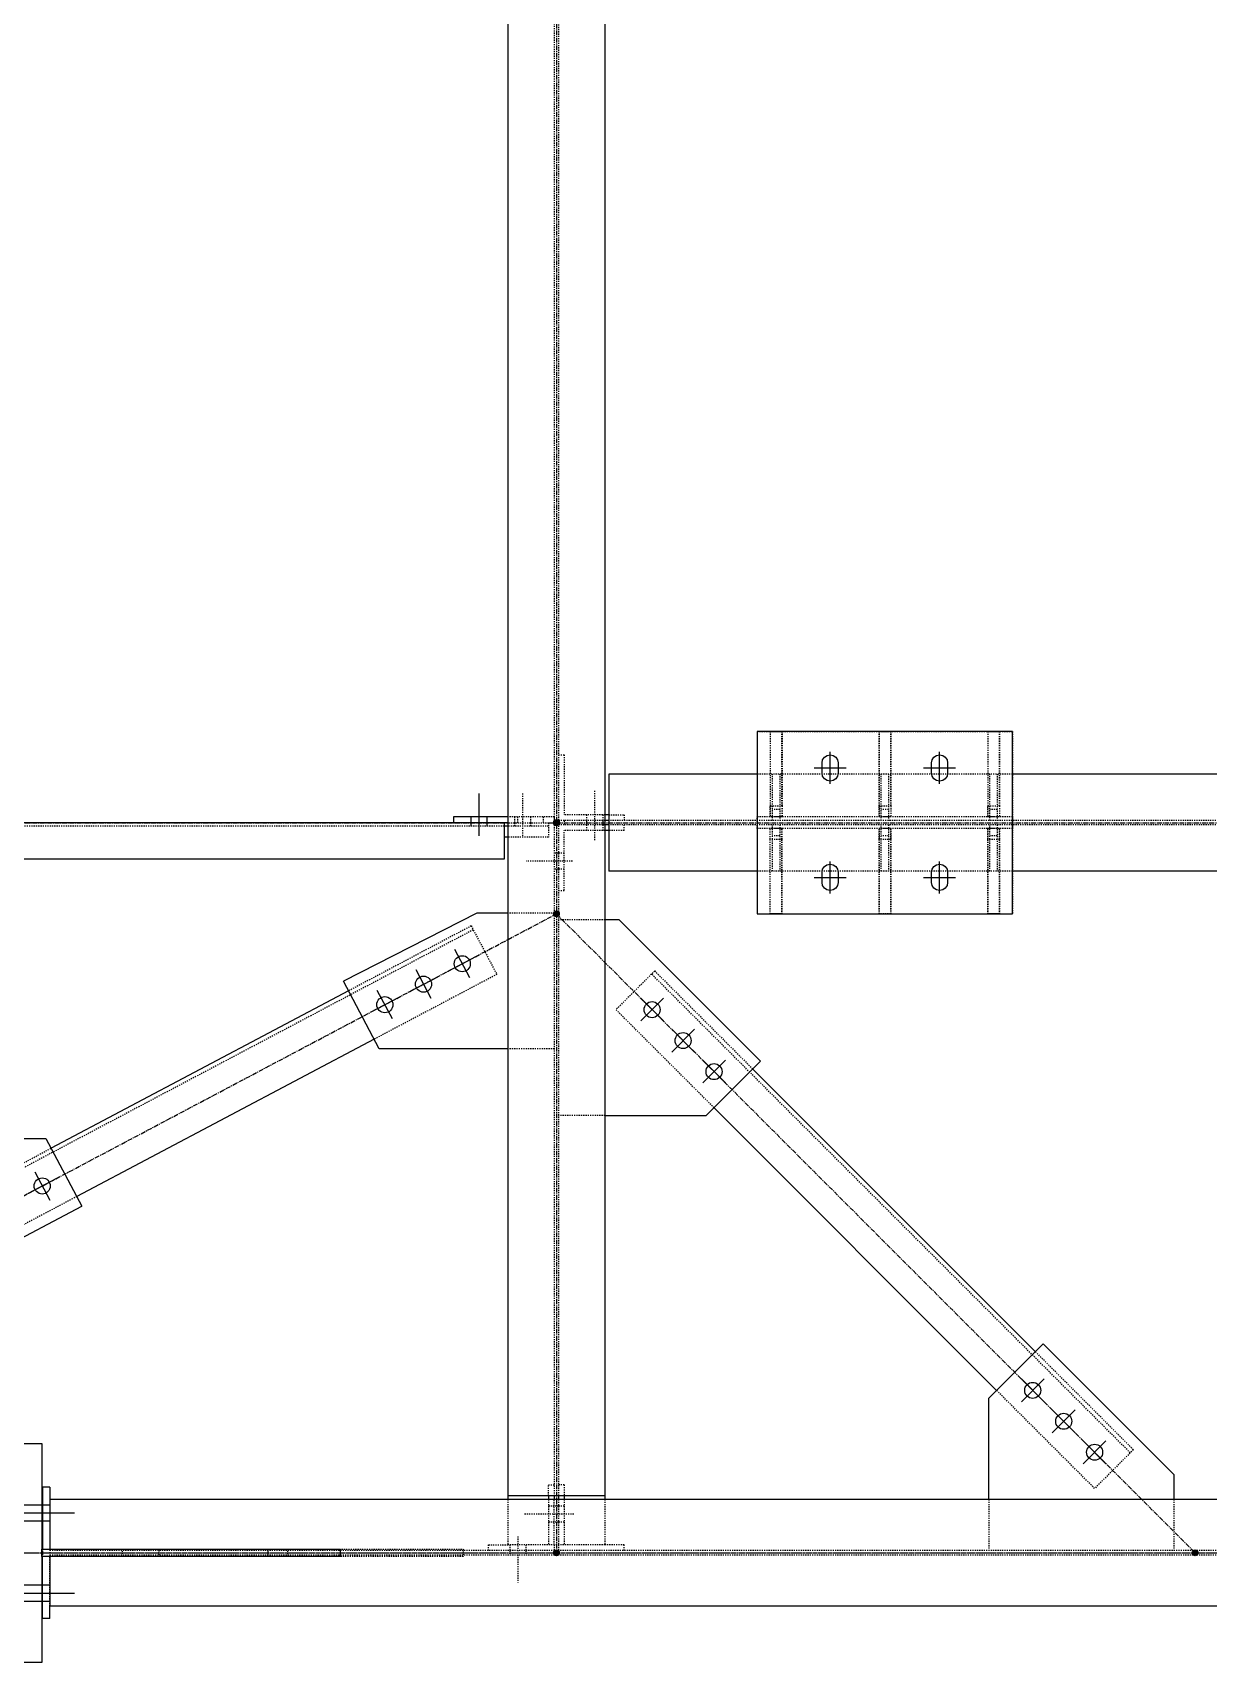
# Model space of a CAD drawing. Header units: millimetres. Extents: x 2102 to 20742, y 12631 to 26594.
# Drawn here: x 17415 to 19025, y 14171 to 16403 of the extents above; entities that cross this region are included whole.
import ezdxf

# ---------------------------------------------------------------- set-up
doc = ezdxf.new("R2010")
doc.units = ezdxf.units.MM
for name, pattern in [('CENTER', [12.7, 7.9375, -1.5875, 1.5875, -1.5875]), ('DXK_LINE_DOT2', [3.9198, 1.9599, -1.9599]), ('DXK_LINE_DOT5', [7.8785, 2.979, -0.9799, 0.9799, -0.9799, 0.9799, -0.9799])]:
    doc.linetypes.add(name, pattern=pattern)
for name, color, linetype in [('1', 7, 'Continuous'), ('2', 7, 'Continuous'), ('4', 7, 'Continuous')]:
    doc.layers.add(name, color=color, linetype=linetype)

# ---------------------------------------------------------------- blocks, each defined once
blk = doc.blocks.new('GridLine-116860372-116905 - 114867')
at = {"layer": '2', "color": 7, "linetype": 'DXK_LINE_DOT5'}
blk.add_line((2535.4, 12570.8), (24512.1, 12570.8), dxfattribs=at)
blk = doc.blocks.new('Part-116860372-114915 - 114867')
at = {"layer": '2', "color": 2, "linetype": 'Continuous'}
for p, q in [((20538.1, 12758.3), (20569.3, 12758.3)), ((20538.1, 12579), (20538.1, 12758.3)), ((20569.3, 12758.3), (20569.3, 12383.3)), ((20208.7, 12562.7), (20208.7, 12579)), ((20208.7, 12579), (20538.1, 12579)), ((20538.1, 12562.7), (20208.7, 12562.7)), ((20538.1, 12383.3), (20538.1, 12562.7)), ((20569.3, 12383.3), (20538.1, 12383.3))]:
    blk.add_line(p, q, dxfattribs=at)
blk = doc.blocks.new('Part-116860372-114922 - 114867')
at = {"layer": '1', "color": 6, "linetype": 'DXK_LINE_DOT2'}
for p, q in [((20583.1, 12662.3), (20583.1, 12564.6)), ((23568.1, 12574.8), (20583.1, 12574.8)), ((23568.1, 12566.9), (20583.1, 12566.9))]:
    blk.add_line(p, q, dxfattribs=at)
at = {"layer": '2', "color": 2, "linetype": 'Continuous'}
for p, q in [((20583.1, 12662.3), (20583.1, 12577.1)), ((23568.1, 12662.3), (20583.1, 12662.3)), ((20583.1, 12564.6), (20583.1, 12479.3)), ((23568.1, 12479.3), (20583.1, 12479.3))]:
    blk.add_line(p, q, dxfattribs=at)
at = {"layer": '4', "color": 4, "linetype": 'CENTER'}
blk.add_line((20200.6, 12570.8), (23950.6, 12570.8), dxfattribs=at)
blk = doc.blocks.new('Bolt-116860372-115336 - 114867')
at = {"layer": '1', "color": 1, "linetype": 'DXK_LINE_DOT2'}
for p, q in [((21370.8, 12584.8), (21370.8, 12574.8)), ((21384.5, 12599.1), (21384.5, 12520.3)), ((21398.3, 12584.8), (21398.3, 12574.8)), ((21370.8, 12574.8), (21370.8, 12566.9)), ((21398.3, 12574.8), (21398.3, 12566.9))]:
    blk.add_line(p, q, dxfattribs=at)
blk = doc.blocks.new('Part-116860372-114998 - 114867')
at = {"layer": '4', "linetype": 'Continuous'}
for points in [[(21450.6, 15578.3, -1), (21450.6, 15588.3, -1)], [(21450.6, 12565.8, -1), (21450.6, 12575.8, -1)]]:
    blk.add_hatch(color=4, dxfattribs=at).paths.add_polyline_path(points)
at = {"layer": '1', "color": 6, "linetype": 'DXK_LINE_DOT2'}
for p, q in [((21367.3, 15569.1), (21367.3, 15479.8)), ((21533.8, 15569.1), (21367.3, 15569.1)), ((21447, 15569.1), (21447, 13666)), ((21454.1, 15569.1), (21454.1, 15479.8)), ((21533.8, 15569.1), (21533.8, 15479.8)), ((21454.1, 15473.5), (21454.1, 12668.6)), ((21447, 13666), (21447, 12668.6)), ((21367.3, 12662.3), (21367.3, 12584.8)), ((21447, 12584.8), (21447, 12662.3)), ((21454.1, 12662.3), (21454.1, 12584.8)), ((21533.8, 12662.3), (21533.8, 12584.8)), ((21533.8, 12584.8), (21367.3, 12584.8))]:
    blk.add_line(p, q, dxfattribs=at)
at = {"layer": '2', "color": 2, "linetype": 'Continuous'}
for p, q in [((21367.3, 15479.8), (21367.3, 12662.3)), ((21533.8, 15473.5), (21367.3, 15473.5)), ((21447, 15479.8), (21447, 15473.5)), ((21454.1, 15479.8), (21454.1, 15473.5)), ((21533.8, 15479.8), (21533.8, 12662.3)), ((21533.8, 12668.6), (21367.3, 12668.6)), ((21447, 12668.6), (21447, 12662.3)), ((21454.1, 12668.6), (21454.1, 12662.3))]:
    blk.add_line(p, q, dxfattribs=at)
at = {"layer": '4', "color": 4, "linetype": 'CENTER'}
blk.add_line((21450.6, 15583.3), (21450.6, 12570.8), dxfattribs=at)
at = {"layer": '4', "color": 4, "linetype": 'Continuous'}
for centre in [(21450.6, 15583.3), (21450.6, 12570.8)]:
    blk.add_circle(centre, 5, dxfattribs=at)
blk = doc.blocks.new('Part-116860372-115019 - 114867')
at = {"layer": '4', "linetype": 'Continuous'}
for points in [[(21450.6, 13815.8, -1), (21450.6, 13825.8, -1)], [(22700.6, 13815.8, -1), (22700.6, 13825.8, -1)]]:
    blk.add_hatch(color=4, dxfattribs=at).paths.add_polyline_path(points)
at = {"layer": '1', "color": 6, "linetype": 'DXK_LINE_DOT2'}
for p, q in [((22231.7, 13904.1), (21794.2, 13904.1)), ((21464.1, 13824.4), (21464.1, 13817.3)), ((21533.8, 13824.4), (21464.1, 13824.4)), ((21533.8, 13817.3), (21464.1, 13817.3)), ((22611.1, 13824.4), (21540.1, 13824.4)), ((22611.1, 13817.3), (21540.1, 13817.3)), ((22687, 13824.4), (22617.3, 13824.4)), ((22687, 13817.3), (22617.3, 13817.3)), ((22687, 13824.4), (22687, 13817.3)), ((22231.7, 13737.6), (21794.2, 13737.6))]:
    blk.add_line(p, q, dxfattribs=at)
at = {"layer": '2', "color": 2, "linetype": 'Continuous'}
for p, q in [((21540.1, 13904.1), (21540.1, 13737.6)), ((21794.2, 13904.1), (21540.1, 13904.1)), ((22611.1, 13904.1), (22231.7, 13904.1)), ((22611.1, 13904.1), (22611.1, 13737.6)), ((21540.1, 13824.4), (21533.8, 13824.4)), ((21540.1, 13817.3), (21533.8, 13817.3)), ((22617.3, 13824.4), (22611.1, 13824.4)), ((22617.3, 13817.3), (22611.1, 13817.3)), ((21794.2, 13737.6), (21540.1, 13737.6)), ((22611.1, 13737.6), (22231.7, 13737.6))]:
    blk.add_line(p, q, dxfattribs=at)
at = {"layer": '4', "color": 4, "linetype": 'CENTER'}
blk.add_line((21450.6, 13820.8), (22700.6, 13820.8), dxfattribs=at)
at = {"layer": '4', "color": 4, "linetype": 'Continuous'}
for centre in [(21450.6, 13820.8), (22700.6, 13820.8)]:
    blk.add_circle(centre, 5, dxfattribs=at)
blk = doc.blocks.new('Part-116860372-115026 - 114867')
at = {"layer": '4', "linetype": 'Continuous'}
for points in [[(20200.6, 13815.8, -1), (20200.6, 13825.8, -1)], [(21450.6, 13815.8, -1), (21450.6, 13825.8, -1)]]:
    blk.add_hatch(color=4, dxfattribs=at).paths.add_polyline_path(points)
at = {"layer": '1', "color": 6, "linetype": 'DXK_LINE_DOT2'}
for p, q in [((20216.8, 13820.8), (20216.8, 13758.3)), ((20363.1, 13820.8), (20216.8, 13820.8)), ((20356.8, 13814.6), (20216.8, 13814.6)), ((21361.1, 13814.6), (20363.1, 13814.6)), ((21361.1, 13820.8), (21437, 13820.8)), ((21437, 13814.6), (21367.3, 13814.6)), ((21437, 13820.8), (21437, 13795.8)), ((21437, 13795.8), (21367.3, 13795.8)), ((20356.8, 13758.3), (20216.8, 13758.3))]:
    blk.add_line(p, q, dxfattribs=at)
at = {"layer": '2', "color": 2, "linetype": 'Continuous'}
for p, q in [((20363.1, 13814.6), (20356.8, 13814.6)), ((21361.1, 13820.8), (20363.1, 13820.8)), ((20363.1, 13758.3), (20363.1, 13820.8)), ((21361.1, 13820.8), (21361.1, 13758.3)), ((21367.3, 13814.6), (21361.1, 13814.6)), ((21367.3, 13795.8), (21361.1, 13795.8)), ((21361.1, 13758.3), (20356.8, 13758.3))]:
    blk.add_line(p, q, dxfattribs=at)
at = {"layer": '4', "color": 4, "linetype": 'CENTER'}
for p, q in [((20200.6, 13820.8), (20216.8, 13820.8)), ((20363.1, 13820.8), (21361.1, 13820.8)), ((21437, 13820.8), (21450.6, 13820.8))]:
    blk.add_line(p, q, dxfattribs=at)
at = {"layer": '4', "color": 4, "linetype": 'Continuous'}
for centre in [(20200.6, 13820.8), (21450.6, 13820.8)]:
    blk.add_circle(centre, 5, dxfattribs=at)
blk = doc.blocks.new('Part-116860372-116426 - 114867')
at = {"layer": '1', "color": 6, "linetype": 'DXK_LINE_DOT2'}
for p, q in [((21816.8, 13977.1), (21816.8, 13849.6)), ((21816.9, 13977.1), (21816.9, 13849.6)), ((21816.9, 13977.1), (21836.8, 13977.1)), ((21836.8, 13977.1), (21836.9, 13977.1)), ((21836.8, 13849.6), (21836.8, 13977.1)), ((21836.9, 13977.1), (21836.9, 13849.6)), ((21816.8, 13849.6), (21816.8, 13830.8)), ((21816.8, 13849.6), (21816.9, 13849.6)), ((21816.9, 13830.8), (21816.9, 13849.6)), ((21816.9, 13849.6), (21836.9, 13849.6)), ((21836.8, 13849.6), (21836.8, 13830.8)), ((21836.9, 13849.6), (21836.9, 13830.8)), ((21816.8, 13830.8), (21816.9, 13830.8)), ((21836.9, 13830.8), (21816.8, 13830.8))]:
    blk.add_line(p, q, dxfattribs=at)
at = {"layer": '2', "color": 2, "linetype": 'Continuous'}
for p, q in [((21816.9, 13977.1), (21816.8, 13977.1)), ((21816.8, 13977.1), (21816.8, 13977.1)), ((21816.8, 13977.1), (21816.9, 13977.1)), ((21816.9, 13977.1), (21816.9, 13977.1)), ((21816.9, 13977.1), (21836.9, 13977.1)), ((21836.9, 13977.1), (21836.9, 13977.1))]:
    blk.add_line(p, q, dxfattribs=at)
blk = doc.blocks.new('Part-116860372-115074 - 114867')
at = {"layer": '4', "linetype": 'Continuous'}
for points in [[(21450.6, 13659.6, -1), (21450.6, 13669.6, -1)], [(20200.6, 12998.3, -1), (20200.6, 13008.3, -1)]]:
    blk.add_hatch(color=4, dxfattribs=at).paths.add_polyline_path(points)
at = {"layer": '1', "color": 6, "linetype": 'DXK_LINE_DOT2'}
for p, q in [((21304.7, 13644), (21094.8, 13532.9)), ((21304.7, 13644), (21348.6, 13561.1)), ((21308.2, 13637.4), (20379.1, 13145.8)), ((21348.6, 13561.1), (21138.6, 13450.1)), ((20375.6, 13152.5), (20585.5, 13263.5)), ((20629.3, 13180.7), (20419.4, 13069.6)), ((20419.4, 13069.6), (20375.6, 13152.5))]:
    blk.add_line(p, q, dxfattribs=at)
at = {"layer": '2', "color": 2, "linetype": 'Continuous'}
for p, q in [((21094.8, 13532.9), (20585.5, 13263.5)), ((21138.6, 13450.1), (20629.3, 13180.7))]:
    blk.add_line(p, q, dxfattribs=at)
at = {"layer": '4', "color": 4, "linetype": 'CENTER'}
blk.add_line((20200.6, 13003.3), (21450.6, 13664.6), dxfattribs=at)
at = {"layer": '4', "color": 4, "linetype": 'Continuous'}
for centre in [(21450.6, 13664.6), (20200.6, 13003.3)]:
    blk.add_circle(centre, 5, dxfattribs=at)
blk = doc.blocks.new('Part-116860372-115075 - 114867')
at = {"layer": '4', "linetype": 'Continuous'}
for points in [[(21450.6, 13659.6, -1), (21450.6, 13669.6, -1)], [(22544.3, 12565.8, -1), (22544.3, 12575.8, -1)]]:
    blk.add_hatch(color=4, dxfattribs=at).paths.add_polyline_path(points)
at = {"layer": '1', "color": 6, "linetype": 'DXK_LINE_DOT2'}
for p, q in [((21618.9, 13567), (21552.6, 13500.7)), ((22433.2, 12742.1), (21613.6, 13561.7)), ((21618.9, 13567), (21786.8, 13399.1)), ((21720.5, 13332.8), (21552.6, 13500.7)), ((22438.5, 12747.4), (22270.6, 12915.3)), ((22372.2, 12681.1), (22204.3, 12849)), ((22438.5, 12747.4), (22372.2, 12681.1))]:
    blk.add_line(p, q, dxfattribs=at)
at = {"layer": '2', "color": 2, "linetype": 'Continuous'}
for p, q in [((22270.6, 12915.3), (21786.8, 13399.1)), ((22204.3, 12849), (21720.5, 13332.8))]:
    blk.add_line(p, q, dxfattribs=at)
at = {"layer": '4', "color": 4, "linetype": 'CENTER'}
blk.add_line((21450.6, 13664.6), (22544.3, 12570.8), dxfattribs=at)
at = {"layer": '4', "color": 4, "linetype": 'Continuous'}
for centre in [(21450.6, 13664.6), (22544.3, 12570.8)]:
    blk.add_circle(centre, 5, dxfattribs=at)
blk = doc.blocks.new('Bolt-116860372-115309 - 114867')
at = {"layer": '1', "color": 1, "linetype": 'DXK_LINE_DOT2'}
for p, q in [((21447, 12651), (21437, 12651)), ((21454.1, 12651), (21447, 12651)), ((21464.1, 12651), (21454.1, 12651)), ((21480.4, 12637.3), (21395.4, 12637.3)), ((21447, 12623.5), (21437, 12623.5)), ((21454.1, 12623.5), (21447, 12623.5)), ((21464.1, 12623.5), (21454.1, 12623.5))]:
    blk.add_line(p, q, dxfattribs=at)
blk = doc.blocks.new('Bolt-116860372-116122 - 114867')
at = {"layer": '2', "color": 1, "linetype": 'Continuous'}
for p, q in [((22246.7, 12868.5), (22285.6, 12829.6)), ((22246.7, 12829.6), (22285.6, 12868.5)), ((22299.7, 12815.4), (22338.6, 12776.5)), ((22299.7, 12776.5), (22338.6, 12815.4)), ((22352.8, 12762.4), (22391.6, 12723.5)), ((22352.8, 12723.5), (22391.6, 12762.4))]:
    blk.add_line(p, q, dxfattribs=at)
for centre in [(22266.1, 12849), (22319.2, 12796), (22372.2, 12743)]:
    blk.add_circle(centre, 13.7, dxfattribs=at)
blk = doc.blocks.new('Part-116860372-115307 - 114867')
at = {"layer": '1', "color": 6, "linetype": 'DXK_LINE_DOT2'}
for p, q in [((21437, 12668.6), (21437, 12687.3)), ((21437, 12687.3), (21447, 12687.3)), ((21447, 12668.6), (21447, 12662.3)), ((21437, 12662.3), (21437, 12584.8)), ((21334.5, 12574.8), (21334.5, 12584.8)), ((21334.5, 12584.8), (21367.3, 12584.8)), ((21447, 12584.8), (21447, 12574.8))]:
    blk.add_line(p, q, dxfattribs=at)
at = {"layer": '2', "color": 2, "linetype": 'Continuous'}
blk.add_line((21437, 12668.6), (21437, 12662.3), dxfattribs=at)
blk = doc.blocks.new('Part-116860372-116118 - 114867')
at = {"layer": '1', "color": 6, "linetype": 'DXK_LINE_DOT2'}
for p, q in [((21533.8, 13654.5), (21454.1, 13654.5)), ((21533.8, 13319.5), (21454.1, 13319.5))]:
    blk.add_line(p, q, dxfattribs=at)
at = {"layer": '2', "color": 2, "linetype": 'Continuous'}
for p, q in [((21557.8, 13654.5), (21533.8, 13654.5)), ((21800.1, 13412.3), (21557.8, 13654.5)), ((21707.3, 13319.5), (21800.1, 13412.3)), ((21533.8, 13319.5), (21707.3, 13319.5))]:
    blk.add_line(p, q, dxfattribs=at)
blk = doc.blocks.new('Part-116860372-115308 - 114867')
at = {"layer": '1', "color": 6, "linetype": 'DXK_LINE_DOT2'}
for p, q in [((21464.1, 12687.3), (21454.1, 12687.3)), ((21454.1, 12668.6), (21454.1, 12662.3)), ((21464.1, 12687.3), (21464.1, 12668.6)), ((21464.1, 12662.3), (21464.1, 12584.8)), ((21454.1, 12584.8), (21454.1, 12574.8)), ((21566.6, 12584.8), (21533.8, 12584.8)), ((21566.6, 12574.8), (21566.6, 12584.8))]:
    blk.add_line(p, q, dxfattribs=at)
at = {"layer": '2', "color": 2, "linetype": 'Continuous'}
blk.add_line((21464.1, 12668.6), (21464.1, 12662.3), dxfattribs=at)
blk = doc.blocks.new('Part-116860372-115319 - 114867')
at = {"layer": '1', "color": 6, "linetype": 'DXK_LINE_DOT2'}
for p, q in [((21454.1, 13936.9), (21464.1, 13936.9)), ((21464.1, 13936.9), (21464.1, 13834.4)), ((21464.1, 13824.4), (21454.1, 13824.4)), ((21533.8, 13834.4), (21464.1, 13834.4)), ((21540.1, 13824.4), (21533.8, 13824.4)), ((21540.1, 13834.4), (21566.6, 13834.4)), ((21566.6, 13834.4), (21566.6, 13824.4))]:
    blk.add_line(p, q, dxfattribs=at)
at = {"layer": '2', "color": 2, "linetype": 'Continuous'}
blk.add_line((21540.1, 13834.4), (21533.8, 13834.4), dxfattribs=at)
blk = doc.blocks.new('Part-116860372-115320 - 114867')
at = {"layer": '1', "color": 6, "linetype": 'DXK_LINE_DOT2'}
for p, q in [((21464.1, 13817.3), (21454.1, 13817.3)), ((21540.1, 13817.3), (21533.8, 13817.3)), ((21566.6, 13807.3), (21566.6, 13817.3)), ((21464.1, 13704.8), (21464.1, 13807.3)), ((21533.8, 13807.3), (21464.1, 13807.3)), ((21566.6, 13807.3), (21540.1, 13807.3)), ((21454.1, 13704.8), (21464.1, 13704.8))]:
    blk.add_line(p, q, dxfattribs=at)
at = {"layer": '2', "color": 2, "linetype": 'Continuous'}
blk.add_line((21540.1, 13807.3), (21533.8, 13807.3), dxfattribs=at)
blk = doc.blocks.new('Bolt-116860372-115321 - 114867')
at = {"layer": '1', "color": 1, "linetype": 'DXK_LINE_DOT2'}
for p, q in [((21516.6, 13791), (21516.6, 13876)), ((21502.9, 13824.4), (21502.9, 13834.4)), ((21502.9, 13817.3), (21502.9, 13824.4)), ((21502.9, 13807.3), (21502.9, 13817.3)), ((21530.4, 13824.4), (21530.4, 13834.4)), ((21530.4, 13817.3), (21530.4, 13824.4)), ((21530.4, 13807.3), (21530.4, 13817.3))]:
    blk.add_line(p, q, dxfattribs=at)
blk = doc.blocks.new('Bolt-116860372-115339 - 114867')
at = {"layer": '1', "color": 1, "linetype": 'DXK_LINE_DOT2'}
for p, q in [((21454.1, 13768.5), (21447, 13768.5)), ((21464.1, 13768.5), (21454.1, 13768.5)), ((21478.1, 13754.8), (21399.3, 13754.8)), ((21454.1, 13741), (21447, 13741)), ((21464.1, 13741), (21454.1, 13741))]:
    blk.add_line(p, q, dxfattribs=at)
blk = doc.blocks.new('Part-116860372-116160 - 114867')
at = {"layer": '1', "color": 6, "linetype": 'DXK_LINE_DOT2'}
for p, q in [((20356.8, 13280.1), (20206.8, 13280.1)), ((20356.8, 13047.1), (20206.8, 13047.1))]:
    blk.add_line(p, q, dxfattribs=at)
at = {"layer": '2', "color": 2, "linetype": 'Continuous'}
for p, q in [((20356.8, 13280.1), (20576.7, 13280.1)), ((20576.7, 13280.1), (20638.1, 13164.1)), ((20416.8, 13047.1), (20638.1, 13164.1)), ((20356.8, 13047.1), (20416.8, 13047.1))]:
    blk.add_line(p, q, dxfattribs=at)
blk = doc.blocks.new('Part-116860372-116423 - 114867')
at = {"layer": '1', "color": 6, "linetype": 'DXK_LINE_DOT2'}
for p, q in [((21794.3, 13810.8), (21794.3, 13830.8)), ((21794.3, 13810.8), (21794.3, 13830.8)), ((21794.3, 13830.8), (21794.3, 13830.8)), ((22231.7, 13830.8), (21794.3, 13830.8)), ((21794.3, 13810.8), (21794.3, 13810.8)), ((22231.7, 13810.8), (21794.3, 13810.8)), ((22231.8, 13810.8), (22231.8, 13830.8))]:
    blk.add_line(p, q, dxfattribs=at)
at = {"layer": '2', "color": 2, "linetype": 'Continuous'}
for p, q in [((22231.7, 13830.8), (22231.8, 13830.8)), ((22231.8, 13810.8), (22231.7, 13810.8)), ((22231.8, 13830.8), (22231.8, 13810.8))]:
    blk.add_line(p, q, dxfattribs=at)
blk = doc.blocks.new('Part-116860372-116431 - 114867')
at = {"layer": '1', "color": 6, "linetype": 'DXK_LINE_DOT2'}
for p, q in [((22023, 13810.9), (22003, 13810.9)), ((22003, 13792.1), (22003, 13810.9)), ((22003, 13810.9), (22003, 13792.1)), ((22023, 13810.9), (22023, 13792.1)), ((22023, 13792.1), (22023, 13810.9)), ((22023, 13810.9), (22023, 13810.9)), ((22023, 13792.1), (22003, 13792.1)), ((22003, 13664.6), (22003, 13792.1)), ((22003, 13792.1), (22003, 13792.1)), ((22003, 13792.1), (22003, 13664.6)), ((22023, 13792.1), (22023, 13664.6)), ((22023, 13664.6), (22023, 13792.1)), ((22023, 13664.6), (22003, 13664.6)), ((22003, 13664.6), (22003, 13664.6)), ((22003, 13664.6), (22003, 13664.6)), ((22023, 13664.6), (22023, 13664.6))]:
    blk.add_line(p, q, dxfattribs=at)
blk = doc.blocks.new('Part-116860372-116425 - 114867')
at = {"layer": '2', "color": 2, "linetype": 'Continuous'}
for p, q in [((21794.2, 13977.1), (21794.2, 13664.6)), ((22231.7, 13977), (21794.2, 13977.1)), ((22231.7, 13664.5), (22231.7, 13977)), ((21794.2, 13664.6), (22231.7, 13664.5))]:
    blk.add_line(p, q, dxfattribs=at)
blk = doc.blocks.new('Part-116860372-116439 - 114867')
at = {"layer": '1', "color": 6, "linetype": 'DXK_LINE_DOT2'}
for p, q in [((22193, 13824.4), (22193, 13904.1)), ((22205.5, 13904.1), (22205.5, 13824.4)), ((22205.5, 13843.1), (22193, 13843.1))]:
    blk.add_line(p, q, dxfattribs=at)
blk = doc.blocks.new('Bolt-116860372-115827 - 114867')
at = {"layer": '1', "color": 1, "linetype": 'DXK_LINE_DOT2'}
for p, q in [((21393.3, 13798.3), (21393.3, 13870.8)), ((21379.5, 13820.8), (21379.5, 13830.8)), ((21379.5, 13814.6), (21379.5, 13820.8)), ((21407, 13820.8), (21407, 13830.8)), ((21407, 13814.6), (21407, 13820.8))]:
    blk.add_line(p, q, dxfattribs=at)
at = {"layer": '2', "color": 1, "linetype": 'Continuous'}
for p, q in [((21318.3, 13798.3), (21318.3, 13870.8)), ((21304.5, 13820.8), (21304.5, 13830.8)), ((21304.5, 13814.6), (21304.5, 13820.8)), ((21332, 13820.8), (21332, 13830.8)), ((21332, 13814.6), (21332, 13820.8))]:
    blk.add_line(p, q, dxfattribs=at)
blk = doc.blocks.new('Part-116860372-115826 - 114867')
at = {"layer": '1', "color": 6, "linetype": 'DXK_LINE_DOT2'}
for p, q in [((21447, 13830.8), (21367.3, 13830.8)), ((21384.5, 13820.8), (21384.5, 13830.8)), ((21428.3, 13820.8), (21428.3, 13830.8)), ((21447, 13830.8), (21447, 13820.8))]:
    blk.add_line(p, q, dxfattribs=at)
at = {"layer": '2', "color": 2, "linetype": 'Continuous'}
for p, q in [((21367.3, 13830.8), (21274.5, 13830.8)), ((21274.5, 13830.8), (21274.5, 13820.8)), ((21367.3, 13820.8), (21361.1, 13820.8))]:
    blk.add_line(p, q, dxfattribs=at)
blk = doc.blocks.new('Part-116860372-116424 - 114867')
at = {"layer": '1', "color": 6, "linetype": 'DXK_LINE_DOT2'}
for p, q in [((22189.3, 13977), (22189.3, 13849.6)), ((22189.4, 13977.1), (22209.3, 13977.1)), ((22189.4, 13977), (22189.4, 13849.6)), ((22209.3, 13977.1), (22209.4, 13977.1)), ((22209.3, 13849.6), (22209.3, 13977.1)), ((22209.4, 13977), (22209.4, 13849.6)), ((22189.3, 13849.6), (22189.3, 13830.8)), ((22189.3, 13849.6), (22189.4, 13849.6)), ((22189.4, 13830.8), (22189.4, 13849.6)), ((22189.4, 13849.6), (22209.4, 13849.6)), ((22209.3, 13849.6), (22209.3, 13830.8)), ((22209.4, 13849.6), (22209.4, 13830.8)), ((22189.3, 13830.8), (22189.4, 13830.8)), ((22209.4, 13830.8), (22189.3, 13830.8))]:
    blk.add_line(p, q, dxfattribs=at)
at = {"layer": '2', "color": 2, "linetype": 'Continuous'}
for p, q in [((22189.4, 13977.1), (22189.3, 13977.1)), ((22189.3, 13977.1), (22189.3, 13977)), ((22189.3, 13977.1), (22189.4, 13977.1)), ((22189.4, 13977.1), (22189.4, 13977)), ((22189.4, 13977.1), (22209.4, 13977.1)), ((22209.4, 13977.1), (22209.4, 13977))]:
    blk.add_line(p, q, dxfattribs=at)
blk = doc.blocks.new('Part-116860372-116428 - 114867')
at = {"layer": '1', "color": 6, "linetype": 'DXK_LINE_DOT2'}
for p, q in [((21794.2, 13977.1), (21794.2, 13664.6)), ((21794.2, 13977.1), (22231.7, 13977)), ((22231.7, 13977), (22231.7, 13664.5)), ((21794.2, 13664.6), (22231.7, 13664.5))]:
    blk.add_line(p, q, dxfattribs=at)
blk = doc.blocks.new('Bolt-116860372-116119 - 114867')
at = {"layer": '2', "color": 1, "linetype": 'Continuous'}
for p, q in [((21633.9, 13481.3), (21595, 13520.2)), ((21633.9, 13520.2), (21595, 13481.3)), ((21686.9, 13428.2), (21648, 13467.1)), ((21686.9, 13467.1), (21648, 13428.2)), ((21740, 13375.2), (21701.1, 13414.1)), ((21740, 13414.1), (21701.1, 13375.2))]:
    blk.add_line(p, q, dxfattribs=at)
for centre in [(21614.4, 13500.7), (21667.5, 13447.7), (21720.5, 13394.6)]:
    blk.add_circle(centre, 13.7, dxfattribs=at)
blk = doc.blocks.new('Part-116860372-116121 - 114867')
at = {"layer": '1', "color": 6, "linetype": 'DXK_LINE_DOT2'}
for p, q in [((22191, 12662.3), (22191, 12574.8)), ((22507.5, 12662.3), (22507.5, 12574.8))]:
    blk.add_line(p, q, dxfattribs=at)
at = {"layer": '2', "color": 2, "linetype": 'Continuous'}
for p, q in [((22191, 12835.8), (22283.8, 12928.6)), ((22283.8, 12928.6), (22507.5, 12704.9)), ((22191, 12662.3), (22191, 12835.8)), ((22507.5, 12704.9), (22507.5, 12662.3))]:
    blk.add_line(p, q, dxfattribs=at)
blk = doc.blocks.new('Bolt-116860372-116432 - 114867')
at = {"layer": '2', "color": 1, "linetype": 'Continuous'}
for p, q in [((21905.5, 13923.3), (21906.5, 13928.6)), ((21905.5, 13905.8), (21905.5, 13923.3)), ((21906.5, 13928.6), (21909.5, 13933)), ((21909.5, 13933), (21914, 13936)), ((21914, 13936), (21919.2, 13937.1)), ((21919.2, 13887.1), (21919.2, 13942.1)), ((21919.2, 13937.1), (21919.2, 13937.1)), ((21919.2, 13937.1), (21924.5, 13936)), ((21924.5, 13936), (21928.9, 13933)), ((21928.9, 13933), (21931.9, 13928.6)), ((21931.9, 13928.6), (21933, 13923.3)), ((21933, 13923.3), (21933, 13905.8)), ((22093, 13923.3), (22094, 13928.6)), ((22093, 13905.8), (22093, 13923.3)), ((22094, 13928.6), (22097, 13933)), ((22097, 13933), (22101.5, 13936)), ((22101.5, 13936), (22106.7, 13937.1)), ((22106.7, 13887.1), (22106.7, 13942.1)), ((22106.7, 13937.1), (22106.7, 13937.1)), ((22106.7, 13937.1), (22112, 13936)), ((22112, 13936), (22116.4, 13933)), ((22116.4, 13933), (22119.4, 13928.6)), ((22119.4, 13928.6), (22120.5, 13923.3)), ((22120.5, 13923.3), (22120.5, 13905.8)), ((21891.7, 13914.6), (21946.7, 13914.6)), ((21906.5, 13900.6), (21905.5, 13905.8)), ((21909.5, 13896.1), (21906.5, 13900.6)), ((21914, 13893.1), (21909.5, 13896.1)), ((21928.9, 13896.1), (21924.5, 13893.1)), ((21931.9, 13900.6), (21928.9, 13896.1)), ((21933, 13905.8), (21931.9, 13900.6)), ((22079.2, 13914.6), (22134.2, 13914.5)), ((22094, 13900.5), (22093, 13905.8)), ((22097, 13896.1), (22094, 13900.5)), ((22101.5, 13893.1), (22097, 13896.1)), ((22116.4, 13896.1), (22112, 13893.1)), ((22119.4, 13900.5), (22116.4, 13896.1)), ((22120.5, 13905.8), (22119.4, 13900.5)), ((21919.2, 13892.1), (21914, 13893.1)), ((21924.5, 13893.1), (21919.2, 13892.1)), ((21919.2, 13892.1), (21919.2, 13892.1)), ((22106.7, 13892.1), (22101.5, 13893.1)), ((22112, 13893.1), (22106.7, 13892.1)), ((22106.7, 13892.1), (22106.7, 13892.1)), ((21891.7, 13727.1), (21946.7, 13727.1)), ((21905.5, 13735.8), (21906.5, 13741.1)), ((21905.5, 13718.3), (21905.5, 13735.8)), ((21906.5, 13741.1), (21909.5, 13745.5)), ((21909.5, 13745.5), (21913.9, 13748.5)), ((21913.9, 13748.5), (21919.2, 13749.6)), ((21919.2, 13699.6), (21919.2, 13754.6)), ((21919.2, 13749.6), (21919.2, 13749.6)), ((21919.2, 13749.6), (21924.5, 13748.5)), ((21924.5, 13748.5), (21928.9, 13745.5)), ((21928.9, 13745.5), (21931.9, 13741.1)), ((21931.9, 13741.1), (21933, 13735.8)), ((21933, 13735.8), (21933, 13718.3)), ((22079.2, 13727.1), (22134.2, 13727)), ((22093, 13735.8), (22094, 13741.1)), ((22093, 13718.3), (22093, 13735.8)), ((22094, 13741.1), (22097, 13745.5)), ((22097, 13745.5), (22101.4, 13748.5)), ((22101.4, 13748.5), (22106.7, 13749.6)), ((22106.7, 13699.6), (22106.7, 13754.6)), ((22106.7, 13749.6), (22106.7, 13749.6)), ((22106.7, 13749.6), (22112, 13748.5)), ((22112, 13748.5), (22116.4, 13745.5)), ((22116.4, 13745.5), (22119.4, 13741.1)), ((22119.4, 13741.1), (22120.5, 13735.8)), ((22120.5, 13735.8), (22120.5, 13718.3)), ((21906.5, 13713.1), (21905.5, 13718.3)), ((21909.5, 13708.6), (21906.5, 13713.1)), ((21913.9, 13705.6), (21909.5, 13708.6)), ((21919.2, 13704.6), (21913.9, 13705.6)), ((21924.5, 13705.6), (21919.2, 13704.6)), ((21919.2, 13704.6), (21919.2, 13704.6)), ((21928.9, 13708.6), (21924.5, 13705.6)), ((21931.9, 13713.1), (21928.9, 13708.6)), ((21933, 13718.3), (21931.9, 13713.1)), ((22094, 13713), (22093, 13718.3)), ((22097, 13708.6), (22094, 13713)), ((22101.4, 13705.6), (22097, 13708.6)), ((22106.7, 13704.6), (22101.4, 13705.6)), ((22112, 13705.6), (22106.7, 13704.6)), ((22106.7, 13704.6), (22106.7, 13704.6)), ((22116.4, 13708.6), (22112, 13705.6)), ((22119.4, 13713), (22116.4, 13708.6)), ((22120.5, 13718.3), (22119.4, 13713))]:
    blk.add_line(p, q, dxfattribs=at)
blk = doc.blocks.new('Part-116860372-116436 - 114867')
at = {"layer": '1', "color": 6, "linetype": 'DXK_LINE_DOT2'}
for p, q in [((22006.7, 13737.6), (22006.7, 13817.3)), ((22019.2, 13817.3), (22019.2, 13737.6)), ((22019.2, 13798.5), (22006.7, 13798.5))]:
    blk.add_line(p, q, dxfattribs=at)
blk = doc.blocks.new('Bolt-116860372-116161 - 114867')
at = {"layer": '2', "color": 1, "linetype": 'Continuous'}
for p, q in [((20594.5, 13211.7), (20545.9, 13186)), ((20557.4, 13223.2), (20583.1, 13174.6)), ((20528.2, 13176.7), (20479.6, 13150.9)), ((20491.1, 13188.1), (20516.8, 13139.5)), ((20461.9, 13141.6), (20413.3, 13115.9)), ((20424.8, 13153), (20450.5, 13104.4))]:
    blk.add_line(p, q, dxfattribs=at)
for centre in [(20570.2, 13198.9), (20503.9, 13163.8), (20437.6, 13128.7)]:
    blk.add_circle(centre, 13.8, dxfattribs=at)
blk = doc.blocks.new('Part-116860372-116163 - 114867')
at = {"layer": '1', "color": 6, "linetype": 'DXK_LINE_DOT2'}
for p, q in [((21447, 13666), (21367.3, 13666)), ((21447, 13433.5), (21367.3, 13433.5))]:
    blk.add_line(p, q, dxfattribs=at)
at = {"layer": '2', "color": 2, "linetype": 'Continuous'}
for p, q in [((21314.1, 13666), (21086, 13549.5)), ((21367.3, 13666), (21314.1, 13666)), ((21147.4, 13433.5), (21086, 13549.5)), ((21367.3, 13433.5), (21147.4, 13433.5))]:
    blk.add_line(p, q, dxfattribs=at)
blk = doc.blocks.new('Bolt-116860372-116164 - 114867')
at = {"layer": '2', "color": 1, "linetype": 'Continuous'}
for p, q in [((21265.1, 13566.5), (21313.8, 13592.2)), ((21302.3, 13555), (21276.6, 13603.7)), ((21236, 13520), (21210.3, 13568.6)), ((21169.7, 13484.9), (21144, 13533.5)), ((21198.8, 13531.4), (21247.5, 13557.1)), ((21132.5, 13496.3), (21181.2, 13522.1))]:
    blk.add_line(p, q, dxfattribs=at)
for centre in [(21289.4, 13579.3), (21223.1, 13544.3), (21156.9, 13509.2)]:
    blk.add_circle(centre, 13.8, dxfattribs=at)
blk = doc.blocks.new('Part-116860372-116427 - 114867')
at = {"layer": '1', "color": 6, "linetype": 'DXK_LINE_DOT2'}
for p, q in [((22003, 13849.5), (22003, 13977.1)), ((22003, 13977.1), (22003, 13977.1)), ((22003, 13977.1), (22003, 13849.5)), ((22003, 13977.1), (22023, 13977.1)), ((22003, 13977.1), (22003, 13977.1)), ((22023, 13977.1), (22023, 13849.5)), ((22023, 13977.1), (22023, 13977.1)), ((22023, 13849.5), (22023, 13977.1)), ((22003, 13830.8), (22003, 13849.5)), ((22003, 13849.5), (22003, 13830.8)), ((22003, 13849.5), (22023, 13849.5)), ((22003, 13849.5), (22003, 13849.5)), ((22023, 13849.5), (22023, 13830.8)), ((22023, 13849.5), (22023, 13830.8)), ((22003, 13830.8), (22003, 13830.8)), ((22023, 13830.8), (22003, 13830.8))]:
    blk.add_line(p, q, dxfattribs=at)
blk = doc.blocks.new('Part-116860372-116429 - 114867')
at = {"layer": '1', "color": 6, "linetype": 'DXK_LINE_DOT2'}
for p, q in [((22209.4, 13810.8), (22189.3, 13810.8)), ((22189.3, 13810.8), (22189.3, 13792.1)), ((22189.4, 13792.1), (22189.4, 13810.8)), ((22209.3, 13792.1), (22209.3, 13810.8)), ((22209.3, 13810.8), (22209.4, 13810.8)), ((22209.4, 13810.8), (22209.4, 13792.1)), ((22189.4, 13792.1), (22189.3, 13792.1)), ((22189.3, 13792.1), (22189.3, 13664.5)), ((22209.4, 13792.1), (22189.4, 13792.1)), ((22189.4, 13664.5), (22189.4, 13792.1)), ((22209.3, 13664.5), (22209.3, 13792.1)), ((22209.4, 13792.1), (22209.4, 13664.5)), ((22189.4, 13664.5), (22209.3, 13664.5)), ((22209.3, 13664.5), (22209.4, 13664.5))]:
    blk.add_line(p, q, dxfattribs=at)
at = {"layer": '2', "color": 2, "linetype": 'Continuous'}
for p in [(22189.3, 13664.5), (22189.3, 13664.5), (22209.4, 13664.5)]:
    blk.add_line(p, (22189.4, 13664.5), dxfattribs=at)
blk = doc.blocks.new('Part-116860372-116430 - 114867')
at = {"layer": '1', "color": 6, "linetype": 'DXK_LINE_DOT2'}
for p, q in [((21836.9, 13810.8), (21816.8, 13810.8)), ((21816.8, 13792.1), (21816.8, 13810.8)), ((21816.9, 13792.1), (21816.9, 13810.8)), ((21836.8, 13792.1), (21836.8, 13810.8)), ((21836.8, 13810.8), (21836.9, 13810.8)), ((21836.9, 13792.1), (21836.9, 13810.8)), ((21816.8, 13792.1), (21816.9, 13792.1)), ((21816.8, 13664.6), (21816.8, 13792.1)), ((21836.9, 13792.1), (21816.9, 13792.1)), ((21816.9, 13664.6), (21816.9, 13792.1)), ((21836.8, 13664.5), (21836.8, 13792.1)), ((21836.9, 13664.6), (21836.9, 13792.1)), ((21816.9, 13664.5), (21836.8, 13664.5)), ((21836.8, 13664.5), (21836.9, 13664.5))]:
    blk.add_line(p, q, dxfattribs=at)
at = {"layer": '2', "color": 2, "linetype": 'Continuous'}
for p, q in [((21816.8, 13664.5), (21816.8, 13664.6)), ((21816.8, 13664.5), (21816.9, 13664.5)), ((21816.8, 13664.5), (21816.9, 13664.5)), ((21816.9, 13664.5), (21816.9, 13664.6)), ((21836.9, 13664.5), (21816.9, 13664.5)), ((21836.9, 13664.5), (21836.9, 13664.6))]:
    blk.add_line(p, q, dxfattribs=at)
blk = doc.blocks.new('Part-116860372-116434 - 114867')
at = {"layer": '1', "color": 6, "linetype": 'DXK_LINE_DOT2'}
for p, q in [((21820.5, 13737.6), (21820.5, 13817.3)), ((21833, 13817.3), (21833, 13737.6)), ((21833, 13798.5), (21820.5, 13798.5))]:
    blk.add_line(p, q, dxfattribs=at)
blk = doc.blocks.new('Part-116860372-116435 - 114867')
at = {"layer": '1', "color": 6, "linetype": 'DXK_LINE_DOT2'}
for p, q in [((21820.5, 13824.4), (21820.5, 13904.1)), ((21833, 13904.1), (21833, 13824.4)), ((21833, 13843.1), (21820.5, 13843.1))]:
    blk.add_line(p, q, dxfattribs=at)
blk = doc.blocks.new('Part-116860372-116437 - 114867')
at = {"layer": '1', "color": 6, "linetype": 'DXK_LINE_DOT2'}
for p, q in [((22006.7, 13824.4), (22006.7, 13904.1)), ((22019.2, 13904.1), (22019.2, 13824.4)), ((22019.2, 13843.1), (22006.7, 13843.1))]:
    blk.add_line(p, q, dxfattribs=at)
blk = doc.blocks.new('Part-116860372-116438 - 114867')
at = {"layer": '1', "color": 6, "linetype": 'DXK_LINE_DOT2'}
for p, q in [((22193, 13737.6), (22193, 13817.3)), ((22205.5, 13817.3), (22205.5, 13737.6)), ((22205.5, 13798.5), (22193, 13798.5))]:
    blk.add_line(p, q, dxfattribs=at)
blk = doc.blocks.new('Part-116860372-116810 - 114867')
at = {"layer": '1', "color": 6, "linetype": 'DXK_LINE_DOT2'}
for p, q in [((20570.6, 12683.3), (20570.6, 12564.6)), ((20583.1, 12479.3), (20583.1, 12564.6))]:
    blk.add_line(p, q, dxfattribs=at)
at = {"layer": '2', "color": 2, "linetype": 'Continuous'}
for p, q in [((20570.6, 12683.3), (20570.6, 12577.1)), ((20583.1, 12683.3), (20570.6, 12683.3)), ((20583.1, 12683.3), (20583.1, 12662.3)), ((20570.6, 12458.3), (20570.6, 12564.6)), ((20583.1, 12458.3), (20583.1, 12479.3)), ((20583.1, 12458.3), (20570.6, 12458.3))]:
    blk.add_line(p, q, dxfattribs=at)
blk = doc.blocks.new('Bolt-116860372-116811 - 114867')
at = {"layer": '2', "color": 1, "linetype": 'Continuous'}
for p, q in [((20521.8, 12639.6), (20625.6, 12639.6)), ((20521.8, 12639.6), (20625.6, 12639.6)), ((20538.1, 12653.3), (20569.3, 12653.3)), ((20538.1, 12653.3), (20569.3, 12653.3)), ((20570.6, 12653.3), (20583.1, 12653.3)), ((20570.6, 12653.3), (20583.1, 12653.3)), ((20538.1, 12625.8), (20569.3, 12625.8)), ((20538.1, 12625.8), (20569.3, 12625.8)), ((20570.6, 12625.8), (20583.1, 12625.8)), ((20570.6, 12625.8), (20583.1, 12625.8)), ((20521.8, 12502.1), (20625.6, 12502.1)), ((20521.8, 12502.1), (20625.6, 12502.1)), ((20538.1, 12515.8), (20569.3, 12515.8)), ((20538.1, 12515.8), (20569.3, 12515.8)), ((20570.6, 12515.8), (20583.1, 12515.8)), ((20570.6, 12515.8), (20583.1, 12515.8)), ((20538.1, 12488.3), (20569.3, 12488.3)), ((20538.1, 12488.3), (20569.3, 12488.3)), ((20570.6, 12488.3), (20583.1, 12488.3)), ((20570.6, 12488.3), (20583.1, 12488.3))]:
    blk.add_line(p, q, dxfattribs=at)
blk = doc.blocks.new('Part-116860372-116841 - 114867')
at = {"layer": '1', "color": 6, "linetype": 'DXK_LINE_DOT2'}
for p, q in [((20569.3, 12564.6), (20569.3, 12577.1)), ((20569.3, 12577.1), (21290.8, 12577.1)), ((21290.8, 12564.6), (20569.3, 12564.6)), ((20769.9, 12577.1), (20769.9, 12564.6)), ((20990.5, 12564.6), (20990.5, 12577.1)), ((21290.8, 12577.1), (21290.8, 12564.6))]:
    blk.add_line(p, q, dxfattribs=at)
blk = doc.blocks.new('Part-116860372-116853 - 114867')
at = {"layer": '1', "color": 6, "linetype": 'DXK_LINE_DOT2'}
blk.add_line((20707.5, 12564.6), (20707.5, 12577.1), dxfattribs=at)
at = {"layer": '2', "color": 2, "linetype": 'Continuous'}
for p, q in [((20569.3, 12577.1), (20956.4, 12577.1)), ((20569.3, 12564.6), (20569.3, 12577.1)), ((20956.4, 12564.6), (20569.3, 12564.6)), ((20956.4, 12577.1), (21080.6, 12577.1)), ((20956.4, 12577.1), (20956.4, 12564.6)), ((21080.6, 12564.6), (20956.4, 12564.6)), ((21080.6, 12577.1), (21080.6, 12564.6))]:
    blk.add_line(p, q, dxfattribs=at)

msp = doc.modelspace()

# ---------------------------------------------------------------- block references
at = {"xscale": 0.8, "yscale": 0.8, "zscale": 0.8}
for name in ['Part-116860372-114998 - 114867', 'Part-116860372-116425 - 114867', 'Part-116860372-116428 - 114867', 'Part-116860372-116426 - 114867', 'Part-116860372-116427 - 114867', 'Part-116860372-116424 - 114867', 'Part-116860372-115319 - 114867', 'Bolt-116860372-116432 - 114867', 'Part-116860372-115019 - 114867', 'Part-116860372-116435 - 114867', 'Part-116860372-116437 - 114867', 'Part-116860372-116439 - 114867', 'Bolt-116860372-115827 - 114867', 'Bolt-116860372-115321 - 114867', 'Part-116860372-115026 - 114867', 'Part-116860372-115826 - 114867', 'Part-116860372-115320 - 114867', 'Part-116860372-116423 - 114867', 'Part-116860372-116430 - 114867', 'Part-116860372-116434 - 114867', 'Part-116860372-116431 - 114867', 'Part-116860372-116436 - 114867', 'Part-116860372-116429 - 114867', 'Part-116860372-116438 - 114867', 'Bolt-116860372-115339 - 114867', 'Part-116860372-115074 - 114867', 'Part-116860372-116163 - 114867', 'Part-116860372-115075 - 114867', 'Part-116860372-116118 - 114867', 'Bolt-116860372-116164 - 114867', 'Bolt-116860372-116119 - 114867', 'Part-116860372-116160 - 114867', 'Bolt-116860372-116161 - 114867', 'Part-116860372-116121 - 114867', 'Bolt-116860372-116122 - 114867', 'Part-116860372-114915 - 114867', 'GridLine-116860372-116905 - 114867', 'Part-116860372-116810 - 114867', 'Part-116860372-115307 - 114867', 'Part-116860372-115308 - 114867', 'Part-116860372-114922 - 114867', 'Bolt-116860372-116811 - 114867', 'Bolt-116860372-115309 - 114867', 'Bolt-116860372-115336 - 114867', 'Part-116860372-116841 - 114867', 'Part-116860372-116853 - 114867']:
    msp.add_blockref(name, (971.5, 4264.2), dxfattribs=at)

doc.saveas('drawing.dxf')
